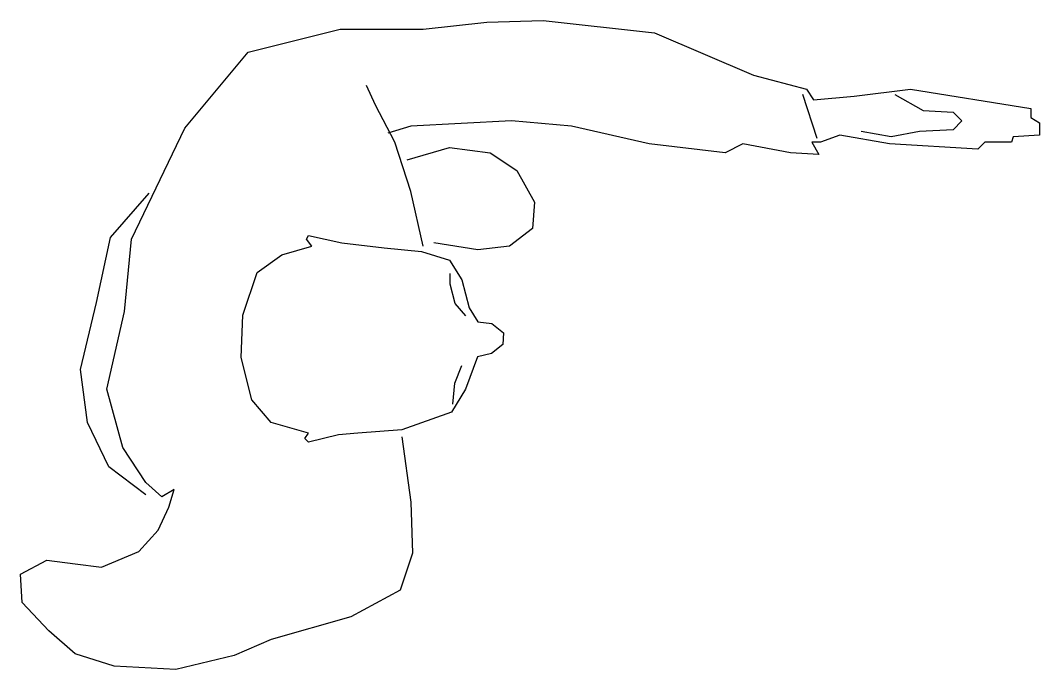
# Model space of a CAD drawing. Extents: x 3326 to 4759, y 3327 to 4239.
import ezdxf

# ---------------------------------------------------------------- set-up
doc = ezdxf.new("R2010")
doc.units = 0
doc.header["$MEASUREMENT"] = 0
doc.layers.add('2D', color=7, linetype='CONTINUOUS')
doc.layers.add('INSERT', color=7, linetype='CONTINUOUS')

# ---------------------------------------------------------------- blocks, each defined once
blk = doc.blocks.new('C-2MAN15')
at = {"layer": '2D', "color": 0, "linetype": 'BYBLOCK'}
for p, q in [((275.8, 443.7), (365.2, 453.6)), ((365.2, 453.6), (444.6, 456.1)), ((444.6, 456.1), (601, 438.8)), ((30.1, 411.5), (159.1, 443.7)), ((159.1, 443.7), (275.8, 443.7)), ((601, 438.8), (740, 379.2)), ((-59.3, 304.8), (30.1, 411.5)), ((740, 379.2), (814.5, 359.4)), ((208.8, 337.1), (196.4, 364.4)), ((814.5, 359.4), (824.4, 344.5)), ((881.5, 349.5), (960.9, 359.4)), ((960.9, 359.4), (1129.7, 332.1)), ((829.3, 290), (809.5, 352)), ((824.4, 344.5), (881.5, 349.5)), ((938.6, 352), (978.3, 329.6)), ((236.1, 285), (208.8, 337.1)), ((978.3, 329.6), (1020.5, 327.2)), ((1129.7, 332.1), (1129.7, 319.7)), ((1020.5, 327.2), (1032.9, 314.8)), ((1129.7, 319.7), (1142.1, 312.3)), ((-133.8, 148.6), (-59.3, 304.8)), ((258.4, 307.3), (226.2, 297.4)), ((399.9, 314.8), (258.4, 307.3)), ((484.3, 307.3), (399.9, 314.8)), ((593.5, 282.5), (484.3, 307.3)), ((1020.5, 302.4), (973.3, 299.9)), ((1032.9, 314.8), (1020.5, 302.4)), ((1142.1, 312.3), (1142.1, 294.9)), ((861.6, 294.9), (834.3, 285)), ((931.1, 282.5), (861.6, 294.9)), ((933.6, 292.4), (891.4, 299.9)), ((973.3, 299.9), (933.6, 292.4)), ((1104.9, 292.4), (1102.4, 285)), ((1142.1, 294.9), (1104.9, 292.4)), ((258.4, 215.6), (236.1, 285)), ((253.5, 260.2), (313, 277.6)), ((313, 277.6), (370.1, 270.1)), ((700.3, 270.1), (593.5, 282.5)), ((725.1, 282.5), (700.3, 270.1)), ((792.1, 270.1), (725.1, 282.5)), ((821.9, 285), (831.8, 267.6)), ((834.3, 285), (821.9, 285)), ((1055.2, 275.1), (931.1, 282.5)), ((1065.2, 285), (1055.2, 275.1)), ((1102.4, 285), (1065.2, 285)), ((370.1, 270.1), (407.4, 245.3)), ((831.8, 267.6), (792.1, 270.1)), ((407.4, 245.3), (432.2, 200.7)), ((275.8, 138.7), (258.4, 215.6)), ((-163.6, 151.1), (-109, 213.1)), ((432.2, 200.7), (429.7, 163.5)), ((429.7, 163.5), (397.4, 138.7)), ((-183.4, 59.3), (-163.6, 151.1)), ((-143.7, 46.9), (-133.8, 148.6)), ((112, 148.6), (114.5, 153.5)), ((119.4, 138.7), (112, 148.6)), ((114.5, 153.5), (161.6, 143.6)), ((161.6, 143.6), (221.2, 136.2)), ((352.8, 133.7), (290.7, 143.6)), ((77.2, 126.3), (119.4, 138.7)), ((221.2, 136.2), (273.3, 131.2)), ((273.3, 131.2), (313, 118.8)), ((397.4, 138.7), (352.8, 133.7)), ((42.5, 101.5), (77.2, 126.3)), ((313, 118.8), (330.4, 91.5)), ((22.6, 41.9), (42.5, 101.5)), ((313.6, 85.2), (313.6, 100.1)), ((330.4, 91.5), (340.3, 51.9)), ((321, 57.9), (313.6, 85.2)), ((-205.8, -34.9), (-183.4, 59.3)), ((335.9, 40.6), (321, 57.9)), ((-168.5, -62.2), (-143.7, 46.9)), ((340.3, 51.9), (352.5, 32.5)), ((20.1, -17.6), (22.6, 41.9)), ((352.5, 32.5), (372.4, 30)), ((372.4, 30), (388.9, 17)), ((388.9, 17), (387.7, 0.3)), ((387.7, 0.3), (371.9, -12)), ((371.9, -12), (352.1, -16.8)), ((35, -77.1), (20.1, -17.6)), ((352.1, -16.8), (335.4, -62.2)), ((-195.8, -109.4), (-205.8, -34.9)), ((320.2, -53.8), (330.1, -29)), ((317.7, -83.6), (320.2, -53.8)), ((-146.2, -144.1), (-168.5, -62.2)), ((335.4, -62.2), (315.5, -94.5)), ((62.3, -109.4), (35, -77.1)), ((315.5, -94.5), (246, -119.3)), ((-166, -171.4), (-195.8, -109.4)), ((114.5, -124.2), (62.3, -109.4)), ((109.5, -131.7), (114.5, -124.2)), ((156.7, -126.7), (114.5, -136.6)), ((184, -124.2), (156.7, -126.7)), ((246, -119.3), (184, -124.2)), ((114.5, -136.6), (109.5, -131.7)), ((246, -129.2), (258.4, -221)), ((-113.9, -193.7), (-146.2, -144.1)), ((-113.9, -211), (-166, -171.4)), ((-91.6, -213.5), (-113.9, -193.7)), ((-74.2, -203.6), (-91.6, -213.5)), ((-81.6, -228.4), (-74.2, -203.6)), ((-96.5, -260.6), (-81.6, -228.4)), ((258.4, -221), (260.9, -292.9)), ((-123.8, -290.4), (-96.5, -260.6)), ((-176, -312.7), (-123.8, -290.4)), ((260.9, -292.9), (243.5, -345)), ((-290.2, -322.6), (-252.9, -302.8)), ((-252.9, -302.8), (-213.2, -307.8)), ((-213.2, -307.8), (-176, -312.7)), ((-287.7, -362.3), (-290.2, -322.6)), ((243.5, -345), (174, -382.2)), ((-250.4, -402), (-287.7, -362.3)), ((174, -382.2), (62.3, -414.4)), ((-213.2, -434.3), (-250.4, -402)), ((62.3, -414.4), (10.2, -436.7)), ((-158.6, -451.6), (-213.2, -434.3)), ((10.2, -436.7), (-71.7, -456.6)), ((-71.7, -456.6), (-158.6, -451.6))]:
    blk.add_line(p, q, dxfattribs=at)

msp = doc.modelspace()

# ---------------------------------------------------------------- block references
at = {"layer": 'INSERT'}
msp.add_blockref('C-2MAN15', (3616.4, 3783.1), dxfattribs=at)

doc.saveas('drawing.dxf')
